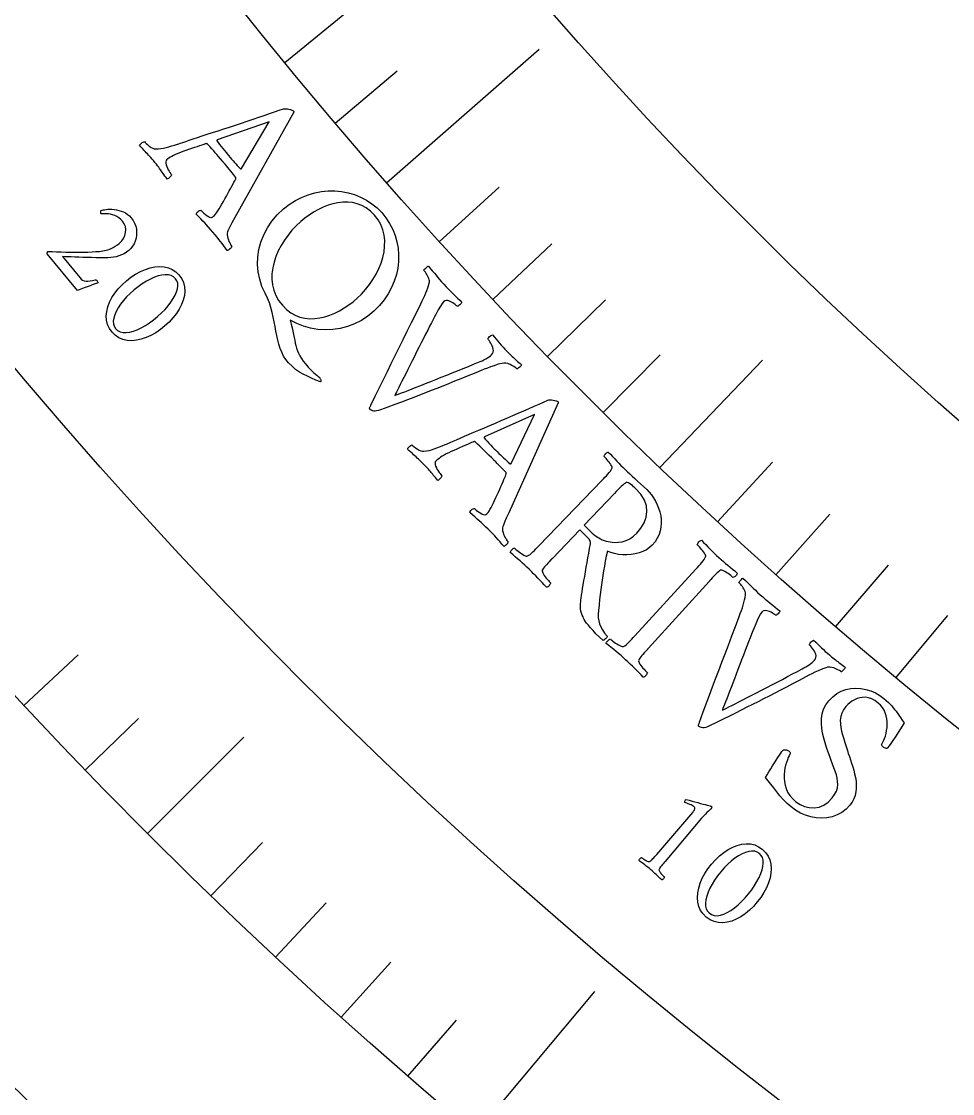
# Model space of a CAD drawing. Header units: millimetres. Extents: x -60 to 60, y -60 to 77.
# Drawn here: x -39.74 to -29.82, y -41.16 to -29.75 of the extents above; entities that cross this region are included whole.
import ezdxf

# ---------------------------------------------------------------- set-up
doc = ezdxf.new("R2010")
doc.units = ezdxf.units.MM
for name, color, linetype in [('ENGRAVE', 7, 'Continuous'), ('ENGRAVE_FINE', 8, 'Continuous'), ('TEXT', 5, 'Continuous')]:
    doc.layers.add(name, color=color, linetype=linetype)

msp = doc.modelspace()

# ---------------------------------------------------------------- linework, layer by layer
at = {"layer": 'ENGRAVE'}
for points in [[(-36.9338, -30.1858), (-31.3589, -25.6295)], [(-35.8488, -31.4667), (-34.2254, -30.0418)], [(-32.9406, -34.4994), (-31.8467, -33.3538)], [(-38.3959, -38.3959), (-37.3692, -37.3692)], [(-34.9034, -41.5962), (-33.6306, -40.0794)]]:
    msp.add_lwpolyline(points, dxfattribs=at)
for radius in [58.8, 58.8, 57.225, 54.3, 54.3, 51.99, 47.7, 47.7, 45.18, 40.5, 40.5]:
    msp.add_circle((0, 0), radius, dxfattribs=at)
at = {"layer": 'ENGRAVE_FINE'}
for points in [[(-36.397, -30.8309), (-35.7378, -30.2725)], [(-35.2892, -32.0931), (-34.65, -31.5118)], [(-34.7184, -32.7097), (-34.0895, -32.1172)], [(-34.1365, -33.3165), (-33.5182, -32.713)], [(-33.5439, -33.9131), (-32.9363, -33.2988)], [(-32.3268, -35.0752), (-31.7412, -34.4399)], [(-31.7026, -35.6403), (-31.1284, -34.9948)], [(-31.0684, -36.1945), (-30.5057, -35.5389)], [(-30.4243, -36.7376), (-29.8732, -36.0722)], [(-39.7125, -37.0325), (-39.1333, -36.4924)], [(-39.0602, -37.7199), (-38.4904, -37.1698)], [(-37.7199, -39.0602), (-37.1698, -38.4904)], [(-37.0325, -39.7125), (-36.4924, -39.1333)], [(-36.3338, -40.3528), (-35.8038, -39.7642)], [(-35.624, -40.9807), (-35.1044, -40.383)]]:
    msp.add_lwpolyline(points, dxfattribs=at)
at = {"layer": 'TEXT'}
for points in [[(-38.0778, -31.0539), (-38.0742, -31.0528), (-38.0634, -31.0493), (-38.0454, -31.0434), (-38.0202, -31.0352), (-37.9889, -31.025), (-37.9525, -31.013), (-37.911, -30.9993), (-37.8645, -30.9838), (-37.8139, -30.967), (-37.7605, -30.9494), (-37.7041, -30.9311), (-37.6448, -30.912), (-37.5837, -30.8922), (-37.5219, -30.872), (-37.4594, -30.8513), (-37.3961, -30.83), (-37.3331, -30.8088), (-37.2714, -30.788), (-37.211, -30.7676), (-37.152, -30.7477), (-37.0953, -30.7286), (-37.0421, -30.7107), (-36.9923, -30.6939), (-36.9461, -30.6784), (-36.9351, -30.6768), (-36.9219, -30.6769), (-36.9065, -30.6788), (-36.889, -30.6822), (-36.8721, -30.6868), (-36.8586, -30.6918), (-36.8485, -30.6972), (-36.8418, -30.703), (-36.8405, -30.7046), (-36.8396, -30.706), (-36.8391, -30.7072), (-36.839, -30.7081), (-36.839, -30.7091), (-36.8389, -30.7105), (-36.8386, -30.7124), (-36.8381, -30.7146), (-37.4655, -31.8362), (-37.496, -31.8919), (-37.5186, -31.9338), (-37.5333, -31.9617), (-37.5403, -31.9758), (-37.5449, -31.9892), (-37.5471, -32.0041), (-37.5469, -32.0206), (-37.5442, -32.0386), (-37.5398, -32.0569), (-37.5344, -32.0745), (-37.5281, -32.0911), (-37.5207, -32.1069), (-37.5134, -32.1209), (-37.5073, -32.1318), (-37.5025, -32.1398), (-37.4989, -32.1448), (-37.5013, -32.152), (-37.5059, -32.1592), (-37.5126, -32.1663), (-37.5214, -32.1733), (-37.5304, -32.1795), (-37.5376, -32.1841), (-37.5429, -32.1871), (-37.5463, -32.1885), (-37.566, -32.1622), (-37.5846, -32.1372), (-37.6022, -32.1136), (-37.6187, -32.0915), (-37.6358, -32.0692), (-37.6548, -32.0451), (-37.6758, -32.0194), (-37.6989, -31.9919), (-37.7235, -31.9632), (-37.7463, -31.9373), (-37.7672, -31.9142), (-37.7863, -31.8939), (-37.8056, -31.8739), (-37.8272, -31.8513), (-37.851, -31.8262), (-37.877, -31.7987), (-37.8754, -31.7921), (-37.8716, -31.7854), (-37.8657, -31.7787), (-37.8576, -31.7718), (-37.8487, -31.7657), (-37.8405, -31.7616), (-37.833, -31.7594), (-37.8262, -31.759), (-37.8181, -31.7678), (-37.8074, -31.7782), (-37.7941, -31.7901), (-37.7782, -31.8036), (-37.7617, -31.8163), (-37.747, -31.8258), (-37.7339, -31.8323), (-37.7226, -31.8356), (-37.7158, -31.8352), (-37.7084, -31.8327), (-37.7005, -31.8283), (-37.6919, -31.8219), (-37.6833, -31.8133), (-37.673, -31.801), (-37.6613, -31.7849), (-37.648, -31.7651), (-37.6336, -31.7424), (-37.6187, -31.718), (-37.6032, -31.6919), (-37.5872, -31.6639), (-37.571, -31.6352), (-37.5551, -31.6067), (-37.5396, -31.5786), (-37.5243, -31.5507), (-37.5099, -31.5242), (-37.4969, -31.5002), (-37.4851, -31.4786), (-37.4747, -31.4594), (-37.4662, -31.4437), (-37.4601, -31.4325), (-37.4564, -31.4258), (-37.4552, -31.4236), (-37.4552, -31.4232), (-37.455, -31.4219), (-37.4549, -31.4199), (-37.4546, -31.4171), (-37.4545, -31.414), (-37.4549, -31.4113), (-37.4557, -31.409), (-37.457, -31.4071), (-37.4679, -31.3925), (-37.4804, -31.3765), (-37.4943, -31.3591), (-37.5098, -31.3404), (-37.5257, -31.3214), (-37.541, -31.303), (-37.5558, -31.2852), (-37.5701, -31.2681), (-37.5737, -31.2637), (-37.5774, -31.2593), (-37.5811, -31.2549), (-37.5848, -31.2505), (-37.5883, -31.2462), (-37.5917, -31.2421), (-37.5949, -31.2382), (-37.598, -31.2346), (-37.6192, -31.2091), (-37.6389, -31.1857), (-37.657, -31.1644), (-37.6736, -31.1451), (-37.6907, -31.1257), (-37.7102, -31.1039), (-37.7323, -31.0797), (-37.7569, -31.0531), (-37.7579, -31.0522), (-37.7594, -31.0514), (-37.7615, -31.0507), (-37.764, -31.05), (-37.7664, -31.0494), (-37.7682, -31.049), (-37.7692, -31.0487), (-37.7696, -31.0486), (-37.7725, -31.0496), (-37.7812, -31.0526), (-37.7957, -31.0576), (-37.8161, -31.0645), (-37.8405, -31.0728), (-37.8671, -31.0818), (-37.8959, -31.0915), (-37.927, -31.1019), (-37.9585, -31.1126), (-37.9888, -31.1232), (-38.0179, -31.1337), (-38.0458, -31.1441), (-38.0731, -31.1543), (-38.0976, -31.1644), (-38.119, -31.1746), (-38.1375, -31.1847), (-38.1535, -31.1945), (-38.1674, -31.2036), (-38.1794, -31.212), (-38.1893, -31.2196), (-38.1972, -31.229), (-38.2012, -31.241), (-38.2014, -31.2556), (-38.1977, -31.273), (-38.1915, -31.2913), (-38.1841, -31.3091), (-38.1756, -31.3262), (-38.1658, -31.3428), (-38.1563, -31.3575), (-38.1488, -31.369), (-38.143, -31.3773), (-38.1391, -31.3825), (-38.1405, -31.3864), (-38.1439, -31.3916), (-38.1494, -31.3982), (-38.1569, -31.4061), (-38.1652, -31.4139), (-38.1728, -31.4199), (-38.1797, -31.4243), (-38.186, -31.427), (-38.1986, -31.4099), (-38.2102, -31.3939), (-38.2208, -31.3792), (-38.2304, -31.3658), (-38.2394, -31.3529), (-38.2485, -31.34), (-38.2575, -31.3272), (-38.2666, -31.3143), (-38.2765, -31.3006), (-38.2882, -31.2851), (-38.3017, -31.2679), (-38.317, -31.249), (-38.3326, -31.2301), (-38.3471, -31.2129), (-38.3606, -31.1975), (-38.373, -31.1838), (-38.3849, -31.171), (-38.3968, -31.1582), (-38.4086, -31.1454), (-38.4205, -31.1326), (-38.4331, -31.1188), (-38.4472, -31.1033), (-38.4627, -31.086), (-38.4796, -31.0668), (-38.4782, -31.063), (-38.4744, -31.0581), (-38.4684, -31.0522), (-38.4601, -31.0451), (-38.4512, -31.0382), (-38.4431, -31.0328), (-38.4358, -31.0288), (-38.4294, -31.0263), (-38.4212, -31.0354), (-38.4097, -31.0466), (-38.395, -31.0597), (-38.3769, -31.0748), (-38.3579, -31.0888), (-38.3403, -31.0985), (-38.3241, -31.1039), (-38.3093, -31.1051), (-38.2813, -31.1039), (-38.2531, -31.1009), (-38.2247, -31.0959), (-38.1961, -31.0892), (-38.1672, -31.0813), (-38.1379, -31.0727), (-38.1081, -31.0636), (-38.0778, -31.0539)], [(-37.1013, -30.816), (-37.6529, -31.0091), (-37.6531, -31.0093), (-37.6537, -31.0101), (-37.6545, -31.0113), (-37.6558, -31.0129), (-37.6569, -31.0147), (-37.6575, -31.0162), (-37.6576, -31.0175), (-37.6571, -31.0185), (-37.6434, -31.0368), (-37.6283, -31.0567), (-37.6116, -31.0781), (-37.5934, -31.1011), (-37.5754, -31.1237), (-37.5592, -31.1438), (-37.5447, -31.1616), (-37.5321, -31.1769), (-37.5156, -31.1966), (-37.4996, -31.2151), (-37.4842, -31.2324), (-37.4695, -31.2485), (-37.4547, -31.2645), (-37.4392, -31.2812), (-37.4232, -31.2986), (-37.4064, -31.3168), (-37.4048, -31.3182), (-37.4029, -31.3188), (-37.4008, -31.3185), (-37.3983, -31.3175), (-37.3961, -31.3163), (-37.3945, -31.3154), (-37.3935, -31.3149), (-37.3932, -31.3147)], [(-35.9011, -31.784), (-35.8558, -31.8403), (-35.8169, -31.8995), (-35.7846, -31.9617), (-35.7587, -32.027), (-35.7394, -32.0943), (-35.727, -32.1627), (-35.7214, -32.2322), (-35.7226, -32.303), (-35.7306, -32.3739), (-35.7455, -32.4441), (-35.7672, -32.5135), (-35.7957, -32.5822), (-35.8315, -32.6491), (-35.8747, -32.7131), (-35.9255, -32.7742), (-35.9838, -32.8323), (-36.0494, -32.8863), (-36.1184, -32.9318), (-36.1909, -32.9687), (-36.2669, -32.997), (-36.3448, -33.017), (-36.4232, -33.0288), (-36.5019, -33.0323), (-36.581, -33.0277), (-36.6589, -33.015), (-36.7342, -32.9944), (-36.8066, -32.966), (-36.8763, -32.9297), (-36.8647, -32.9717), (-36.8547, -33.0109), (-36.8464, -33.0474), (-36.8398, -33.0811), (-36.8339, -33.1127), (-36.8278, -33.1431), (-36.8215, -33.1721), (-36.8151, -33.1998), (-36.8075, -33.2268), (-36.798, -33.2539), (-36.7866, -33.2809), (-36.7732, -33.308), (-36.7568, -33.3357), (-36.7366, -33.3649), (-36.7126, -33.3956), (-36.6847, -33.4276), (-36.6628, -33.4511), (-36.6426, -33.4717), (-36.6241, -33.4892), (-36.6073, -33.5038), (-36.5928, -33.5157), (-36.5811, -33.5252), (-36.5721, -33.5323), (-36.5659, -33.537), (-36.5622, -33.5416), (-36.5587, -33.5466), (-36.5556, -33.5522), (-36.5528, -33.5582), (-36.5506, -33.5642), (-36.5493, -33.5696), (-36.5489, -33.5745), (-36.5494, -33.5789), (-36.5497, -33.5805), (-36.5504, -33.5821), (-36.5515, -33.5837), (-36.5529, -33.5852), (-36.6015, -33.5668), (-36.6483, -33.5473), (-36.6935, -33.5268), (-36.737, -33.5053), (-36.7787, -33.4812), (-36.8186, -33.4528), (-36.8567, -33.4202), (-36.8929, -33.3833), (-36.9214, -33.3483), (-36.9458, -33.311), (-36.966, -33.2713), (-36.9821, -33.2293), (-36.9955, -33.1855), (-37.0075, -33.1403), (-37.0181, -33.0938), (-37.0274, -33.0459), (-37.0364, -32.997), (-37.0461, -32.9474), (-37.0565, -32.8972), (-37.0677, -32.8463), (-37.0811, -32.7952), (-37.0982, -32.7441), (-37.119, -32.693), (-37.1436, -32.642), (-37.1766, -32.5686), (-37.2009, -32.4931), (-37.2164, -32.4154), (-37.2231, -32.3356), (-37.2208, -32.2553), (-37.2092, -32.1758), (-37.1884, -32.0974), (-37.1583, -32.0198), (-37.1191, -31.9448), (-37.0708, -31.8739), (-37.0135, -31.8071), (-36.9472, -31.7443), (-36.8856, -31.696), (-36.8213, -31.6549), (-36.7544, -31.6208), (-36.6848, -31.5938), (-36.6138, -31.5735), (-36.5425, -31.5599), (-36.471, -31.5529), (-36.3993, -31.5525), (-36.3284, -31.5587), (-36.2592, -31.5716), (-36.1918, -31.5911), (-36.1261, -31.6172), (-36.0634, -31.6497), (-36.0051, -31.6883), (-35.9509, -31.7331), (-35.9011, -31.784)], [(-35.9789, -31.8107), (-36.0211, -31.7682), (-36.0656, -31.7337), (-36.1124, -31.7072), (-36.1615, -31.6887), (-36.2121, -31.6771), (-36.2633, -31.6715), (-36.3153, -31.6719), (-36.3679, -31.6782), (-36.4206, -31.6898), (-36.4729, -31.7057), (-36.5248, -31.7262), (-36.5762, -31.751), (-36.6263, -31.7794), (-36.6743, -31.8102), (-36.7202, -31.8434), (-36.7639, -31.8791), (-36.812, -31.9238), (-36.857, -31.9717), (-36.8991, -32.0228), (-36.938, -32.0773), (-36.973, -32.1341), (-37.003, -32.1921), (-37.0281, -32.2515), (-37.0482, -32.3121), (-37.0624, -32.3732), (-37.07, -32.4337), (-37.071, -32.4937), (-37.0653, -32.5531), (-37.0519, -32.6111), (-37.0298, -32.6667), (-36.9989, -32.7198), (-36.9594, -32.7706), (-36.9159, -32.8142), (-36.8702, -32.8496), (-36.8223, -32.8769), (-36.7723, -32.8959), (-36.7207, -32.9076), (-36.6683, -32.9131), (-36.6151, -32.9124), (-36.561, -32.9054), (-36.507, -32.893), (-36.4538, -32.876), (-36.4014, -32.8544), (-36.3499, -32.8283), (-36.2999, -32.7987), (-36.2522, -32.7668), (-36.2069, -32.7325), (-36.1638, -32.6958), (-36.1167, -32.6502), (-36.0728, -32.6016), (-36.0321, -32.5498), (-35.9945, -32.495), (-35.9609, -32.4381), (-35.9323, -32.38), (-35.9086, -32.3207), (-35.8899, -32.2601), (-35.8768, -32.1994), (-35.87, -32.1396), (-35.8696, -32.0806), (-35.8755, -32.0224), (-35.8888, -31.9659), (-35.9105, -31.9118), (-35.9405, -31.86), (-35.9789, -31.8107)], [(-38.9234, -32.534), (-38.9424, -32.5401), (-38.9625, -32.5468), (-38.9837, -32.5541), (-39.0058, -32.562), (-39.0281, -32.5701), (-39.0495, -32.578), (-39.07, -32.5856), (-39.0897, -32.593), (-39.1073, -32.5996), (-39.1218, -32.6051), (-39.1331, -32.6094), (-39.1412, -32.6126), (-39.4635, -32.2219), (-39.4636, -32.219), (-39.4634, -32.2158), (-39.463, -32.2122), (-39.4622, -32.2082), (-39.4611, -32.2044), (-39.4599, -32.2013), (-39.4585, -32.1988), (-39.4568, -32.1971), (-39.4105, -32.1991), (-39.3633, -32.2008), (-39.3153, -32.2024), (-39.2665, -32.2037), (-39.2177, -32.2047), (-39.1695, -32.2051), (-39.1219, -32.205), (-39.0749, -32.2045), (-39.0295, -32.2033), (-38.9865, -32.2015), (-38.946, -32.199), (-38.908, -32.1959), (-38.8706, -32.1913), (-38.8374, -32.1849), (-38.8082, -32.1767), (-38.7832, -32.1667), (-38.7605, -32.1551), (-38.7385, -32.1419), (-38.717, -32.1271), (-38.696, -32.1107), (-38.6703, -32.0857), (-38.6505, -32.0583), (-38.6365, -32.0284), (-38.6284, -31.9961), (-38.6266, -31.9635), (-38.6317, -31.9326), (-38.6435, -31.9033), (-38.6621, -31.8758), (-38.6811, -31.8553), (-38.7012, -31.8383), (-38.7227, -31.8247), (-38.7454, -31.8145), (-38.7683, -31.8069), (-38.7904, -31.8013), (-38.8116, -31.7976), (-38.832, -31.7958), (-38.8505, -31.7952), (-38.8662, -31.7952), (-38.8791, -31.7957), (-38.8891, -31.7967), (-38.8914, -31.7928), (-38.8929, -31.7881), (-38.8935, -31.7826), (-38.8932, -31.7763), (-38.8924, -31.7701), (-38.8913, -31.7654), (-38.89, -31.7619), (-38.8884, -31.7599), (-38.8802, -31.7574), (-38.8691, -31.7549), (-38.8549, -31.7524), (-38.8377, -31.75), (-38.8183, -31.7482), (-38.7973, -31.7476), (-38.7748, -31.7483), (-38.7508, -31.7503), (-38.7261, -31.7538), (-38.7016, -31.7592), (-38.6772, -31.7665), (-38.6529, -31.7756), (-38.6294, -31.7872), (-38.6074, -31.8018), (-38.587, -31.8194), (-38.568, -31.8401), (-38.5481, -31.8675), (-38.5326, -31.8965), (-38.5215, -31.9271), (-38.5147, -31.9593), (-38.512, -31.992), (-38.5131, -32.024), (-38.5179, -32.0553), (-38.5266, -32.0861), (-38.5388, -32.1152), (-38.5545, -32.1417), (-38.5734, -32.1656), (-38.5958, -32.187), (-38.6203, -32.2056), (-38.646, -32.2216), (-38.6727, -32.2348), (-38.7004, -32.2453), (-38.729, -32.2533), (-38.7582, -32.2592), (-38.788, -32.2628), (-38.8184, -32.2643), (-38.8594, -32.2647), (-38.9021, -32.2646), (-38.9466, -32.2641), (-38.9927, -32.2631), (-39.039, -32.2618), (-39.0838, -32.2604), (-39.1273, -32.2589), (-39.1695, -32.2573), (-39.2088, -32.2557), (-39.244, -32.2543), (-39.2751, -32.2531), (-39.302, -32.2521), (-39.1173, -32.4759), (-39.1028, -32.4907), (-39.0868, -32.5018), (-39.0695, -32.5092), (-39.0507, -32.5128), (-39.03, -32.5133), (-39.0069, -32.5111), (-38.9812, -32.5061), (-38.9531, -32.4985), (-38.9487, -32.4976), (-38.9443, -32.4985), (-38.94, -32.5011), (-38.9357, -32.5054), (-38.9341, -32.5075), (-38.9324, -32.5104), (-38.9305, -32.5142), (-38.9284, -32.5187), (-38.9264, -32.5234), (-38.9249, -32.5275), (-38.9239, -32.5311), (-38.9234, -32.534)], [(-38.0605, -32.4473), (-38.0318, -32.487), (-38.0118, -32.5289), (-38.0005, -32.573), (-37.9977, -32.6193), (-38.0026, -32.6668), (-38.0142, -32.7146), (-38.0326, -32.7627), (-38.0578, -32.8111), (-38.0887, -32.8587), (-38.1245, -32.9046), (-38.1651, -32.9486), (-38.2106, -32.9909), (-38.2591, -33.0297), (-38.3088, -33.0634), (-38.3596, -33.0919), (-38.4115, -33.1151), (-38.4635, -33.1325), (-38.5142, -33.1432), (-38.5638, -33.1473), (-38.6121, -33.1448), (-38.658, -33.1348), (-38.7003, -33.1166), (-38.7389, -33.0901), (-38.7738, -33.0555), (-38.8017, -33.0165), (-38.8212, -32.9748), (-38.8323, -32.9304), (-38.835, -32.8834), (-38.8301, -32.8349), (-38.8184, -32.7864), (-38.8, -32.7377), (-38.7749, -32.6889), (-38.7439, -32.641), (-38.7079, -32.5952), (-38.667, -32.5514), (-38.621, -32.5096), (-38.572, -32.4714), (-38.522, -32.4383), (-38.4709, -32.4104), (-38.4188, -32.3876), (-38.3668, -32.3707), (-38.3161, -32.3605), (-38.2669, -32.3568), (-38.2189, -32.3598), (-38.1735, -32.37), (-38.132, -32.3879), (-38.0943, -32.4137), (-38.0605, -32.4473)], [(-35.2393, -32.5466), (-35.2149, -32.5728), (-35.1905, -32.5982), (-35.1661, -32.6229), (-35.1418, -32.6468), (-35.1177, -32.6703), (-35.0939, -32.6937), (-35.0703, -32.717), (-35.047, -32.7402), (-35.0499, -32.7454), (-35.0548, -32.7517), (-35.0618, -32.7589), (-35.0708, -32.767), (-35.08, -32.7743), (-35.0875, -32.7791), (-35.0932, -32.7813), (-35.0972, -32.7809), (-35.1016, -32.7768), (-35.1085, -32.7709), (-35.1179, -32.7635), (-35.1299, -32.7543), (-35.1434, -32.7448), (-35.1575, -32.7365), (-35.1722, -32.7292), (-35.1874, -32.723), (-35.2024, -32.7194), (-35.2165, -32.72), (-35.2297, -32.7247), (-35.242, -32.7336), (-35.2573, -32.7514), (-35.2764, -32.7795), (-35.2991, -32.818), (-35.3255, -32.867), (-35.3389, -32.8929), (-35.3543, -32.9228), (-35.3716, -32.9566), (-35.3909, -32.9945), (-35.4117, -33.0354), (-35.4336, -33.0783), (-35.4565, -33.1232), (-35.4806, -33.1702), (-35.505, -33.2182), (-35.5294, -33.2663), (-35.5536, -33.3146), (-35.5777, -33.3629), (-35.6013, -33.4104), (-35.6239, -33.4559), (-35.6457, -33.4994), (-35.6666, -33.5409), (-35.686, -33.5795), (-35.7036, -33.6145), (-35.7194, -33.6457), (-35.7333, -33.6733), (-35.7447, -33.6961), (-35.7532, -33.713), (-35.7586, -33.7242), (-35.761, -33.7295), (-35.7528, -33.7268), (-35.7381, -33.7215), (-35.7169, -33.7136), (-35.6893, -33.7031), (-35.6563, -33.6905), (-35.6193, -33.6762), (-35.5781, -33.6601), (-35.5328, -33.6423), (-35.4843, -33.6232), (-35.4333, -33.603), (-35.3798, -33.5818), (-35.3239, -33.5597), (-35.2667, -33.5369), (-35.209, -33.5138), (-35.1509, -33.4906), (-35.0925, -33.4671), (-35.0348, -33.4437), (-34.9788, -33.4211), (-34.9246, -33.399), (-34.8722, -33.3776), (-34.8525, -33.3694), (-34.8329, -33.3604), (-34.8132, -33.3505), (-34.7935, -33.3399), (-34.7749, -33.3289), (-34.7585, -33.3181), (-34.7444, -33.3075), (-34.7325, -33.2971), (-34.7213, -33.2837), (-34.7145, -33.2692), (-34.7119, -33.2536), (-34.7136, -33.2368), (-34.7182, -33.2197), (-34.7243, -33.2032), (-34.7317, -33.1873), (-34.7406, -33.172), (-34.7495, -33.1582), (-34.7573, -33.147), (-34.7638, -33.1383), (-34.7691, -33.1321), (-34.7691, -33.1267), (-34.7664, -33.1202), (-34.761, -33.1127), (-34.7528, -33.1041), (-34.7436, -33.0961), (-34.7352, -33.0904), (-34.7275, -33.0871), (-34.7207, -33.086), (-34.7009, -33.1086), (-34.6817, -33.1306), (-34.6633, -33.1521), (-34.6455, -33.1731), (-34.6276, -33.194), (-34.6088, -33.2152), (-34.589, -33.2366), (-34.5684, -33.2584), (-34.5513, -33.2761), (-34.5359, -33.2917), (-34.5223, -33.3053), (-34.5105, -33.3168), (-34.4995, -33.3273), (-34.4885, -33.3375), (-34.4775, -33.3476), (-34.4665, -33.3574), (-34.4549, -33.3677), (-34.4421, -33.3793), (-34.4281, -33.392), (-34.413, -33.406), (-34.4158, -33.4113), (-34.4209, -33.4176), (-34.4283, -33.4249), (-34.4378, -33.4333), (-34.4474, -33.4408), (-34.4547, -33.4457), (-34.4597, -33.448), (-34.4624, -33.4476), (-34.4691, -33.4417), (-34.48, -33.4337), (-34.4949, -33.4235), (-34.5139, -33.4111), (-34.5351, -33.3995), (-34.5567, -33.3917), (-34.5787, -33.3875), (-34.6011, -33.3871), (-34.6191, -33.3893), (-34.6425, -33.3944), (-34.6711, -33.4025), (-34.7052, -33.4136), (-34.7412, -33.4262), (-34.7761, -33.439), (-34.8098, -33.4521), (-34.8423, -33.4653), (-34.9177, -33.496), (-34.9899, -33.5253), (-35.0589, -33.5533), (-35.1249, -33.5799), (-35.1887, -33.6056), (-35.2516, -33.6306), (-35.3135, -33.655), (-35.3744, -33.6788), (-35.4353, -33.7024), (-35.4974, -33.7265), (-35.5607, -33.751), (-35.6252, -33.7759), (-35.6921, -33.8015), (-35.7628, -33.8282), (-35.8372, -33.856), (-35.9154, -33.8847), (-35.9365, -33.8916), (-35.9555, -33.8959), (-35.9723, -33.8974), (-35.9868, -33.8962), (-35.9996, -33.893), (-36.0109, -33.8883), (-36.0209, -33.882), (-36.0296, -33.8743), (-36.0312, -33.8712), (-36.0312, -33.8671), (-36.0297, -33.8619), (-36.0266, -33.8556), (-36.0231, -33.8491), (-36.0204, -33.8433), (-36.0183, -33.8382), (-36.0171, -33.8338), (-35.971, -33.739), (-35.9263, -33.6474), (-35.883, -33.5591), (-35.8411, -33.4741), (-35.7998, -33.3905), (-35.758, -33.3062), (-35.7158, -33.2213), (-35.6732, -33.1357), (-35.6293, -33.0476), (-35.5834, -32.9548), (-35.5355, -32.8574), (-35.4855, -32.7554), (-35.47, -32.7242), (-35.4556, -32.6943), (-35.4424, -32.6657), (-35.4304, -32.6384), (-35.4197, -32.6119), (-35.4102, -32.5856), (-35.4021, -32.5596), (-35.3952, -32.5338), (-35.3934, -32.5229), (-35.3936, -32.5109), (-35.3961, -32.4978), (-35.4007, -32.4836), (-35.4066, -32.4693), (-35.4131, -32.4556), (-35.4201, -32.4426), (-35.4277, -32.4303), (-35.4351, -32.4192), (-35.4417, -32.4098), (-35.4475, -32.4022), (-35.4525, -32.3964), (-35.4517, -32.3943), (-35.4479, -32.3899), (-35.441, -32.383), (-35.431, -32.3737), (-35.4208, -32.3646), (-35.413, -32.358), (-35.4077, -32.3541), (-35.4048, -32.3529), (-35.381, -32.3808), (-35.3594, -32.4064), (-35.3401, -32.4297), (-35.3231, -32.4506), (-35.3059, -32.4715), (-35.2863, -32.4945), (-35.2641, -32.5195), (-35.2393, -32.5466)], [(-38.0965, -32.4877), (-38.1181, -32.4678), (-38.1436, -32.454), (-38.173, -32.4464), (-38.2064, -32.4448), (-38.2428, -32.4488), (-38.2812, -32.4577), (-38.3216, -32.4716), (-38.3641, -32.4905), (-38.4076, -32.5137), (-38.4512, -32.5409), (-38.4949, -32.5721), (-38.5386, -32.6072), (-38.58, -32.6441), (-38.6177, -32.6819), (-38.6517, -32.7204), (-38.6819, -32.7597), (-38.7078, -32.7986), (-38.7287, -32.8362), (-38.7445, -32.8723), (-38.7553, -32.907), (-38.7604, -32.9394), (-38.759, -32.9683), (-38.7511, -32.9939), (-38.7369, -33.0161), (-38.7137, -33.0377), (-38.6867, -33.0525), (-38.6561, -33.0604), (-38.6217, -33.0614), (-38.5846, -33.0564), (-38.5456, -33.0461), (-38.5046, -33.0306), (-38.4618, -33.0098), (-38.4181, -32.9848), (-38.3746, -32.9564), (-38.3314, -32.9245), (-38.2883, -32.8893), (-38.2468, -32.8518), (-38.2094, -32.814), (-38.176, -32.7758), (-38.1467, -32.7374), (-38.1218, -32.6996), (-38.102, -32.6631), (-38.087, -32.628), (-38.0771, -32.5942), (-38.0727, -32.5627), (-38.0745, -32.5345), (-38.0824, -32.5095), (-38.0965, -32.4877)], [(-35.2269, -34.2539), (-35.2234, -34.2525), (-35.2129, -34.248), (-35.1955, -34.2407), (-35.1711, -34.2303), (-35.1408, -34.2174), (-35.1056, -34.2023), (-35.0655, -34.185), (-35.0205, -34.1655), (-34.9716, -34.1443), (-34.9199, -34.1222), (-34.8653, -34.099), (-34.8079, -34.0748), (-34.7488, -34.0498), (-34.689, -34.0243), (-34.6285, -33.9982), (-34.5673, -33.9715), (-34.5064, -33.9448), (-34.4467, -33.9187), (-34.3884, -33.8932), (-34.3312, -33.8682), (-34.2764, -33.8442), (-34.225, -33.8217), (-34.1769, -33.8007), (-34.1322, -33.7812), (-34.1214, -33.7787), (-34.1082, -33.7777), (-34.0927, -33.7781), (-34.075, -33.7801), (-34.0578, -33.7831), (-34.0439, -33.7869), (-34.0333, -33.7914), (-34.0261, -33.7967), (-34.0247, -33.7982), (-34.0237, -33.7995), (-34.0231, -33.8006), (-34.023, -33.8015), (-34.0229, -33.8025), (-34.0226, -33.8039), (-34.0221, -33.8057), (-34.0214, -33.8079), (-34.5487, -34.9799), (-34.5742, -35.0381), (-34.5931, -35.0817), (-34.6054, -35.1109), (-34.611, -35.1255), (-34.6145, -35.1392), (-34.6154, -35.1543), (-34.6138, -35.1707), (-34.6095, -35.1884), (-34.6035, -35.2063), (-34.5966, -35.2232), (-34.5888, -35.2393), (-34.5801, -35.2544), (-34.5716, -35.2676), (-34.5647, -35.278), (-34.5591, -35.2855), (-34.5551, -35.2902), (-34.5569, -35.2976), (-34.5608, -35.3052), (-34.5669, -35.3128), (-34.5751, -35.3206), (-34.5835, -35.3276), (-34.5902, -35.3328), (-34.5952, -35.3362), (-34.5985, -35.3379), (-34.6204, -35.3134), (-34.6411, -35.2901), (-34.6607, -35.2682), (-34.6791, -35.2475), (-34.698, -35.2268), (-34.7191, -35.2045), (-34.7423, -35.1807), (-34.7677, -35.1553), (-34.7947, -35.1289), (-34.8196, -35.1051), (-34.8425, -35.0839), (-34.8633, -35.0654), (-34.8843, -35.047), (-34.9077, -35.0264), (-34.9336, -35.0036), (-34.962, -34.9784), (-34.9609, -34.9717), (-34.9577, -34.9647), (-34.9524, -34.9574), (-34.9449, -34.9498), (-34.9366, -34.9431), (-34.9288, -34.9383), (-34.9215, -34.9354), (-34.9147, -34.9344), (-34.906, -34.9425), (-34.8944, -34.9519), (-34.8801, -34.9626), (-34.8631, -34.9746), (-34.8456, -34.9858), (-34.8301, -34.9941), (-34.8165, -34.9994), (-34.8049, -35.0017), (-34.7981, -35.0007), (-34.791, -34.9976), (-34.7835, -34.9925), (-34.7756, -34.9853), (-34.7677, -34.9761), (-34.7585, -34.9629), (-34.7482, -34.9458), (-34.7367, -34.9249), (-34.7244, -34.9011), (-34.7116, -34.8755), (-34.6985, -34.8481), (-34.6849, -34.8188), (-34.6713, -34.7888), (-34.658, -34.7591), (-34.645, -34.7297), (-34.6322, -34.7006), (-34.6202, -34.673), (-34.6093, -34.6479), (-34.5994, -34.6254), (-34.5907, -34.6054), (-34.5836, -34.589), (-34.5785, -34.5773), (-34.5754, -34.5703), (-34.5744, -34.5679), (-34.5744, -34.5675), (-34.5744, -34.5663), (-34.5744, -34.5643), (-34.5744, -34.5614), (-34.5746, -34.5584), (-34.5752, -34.5557), (-34.5762, -34.5535), (-34.5776, -34.5517), (-34.5898, -34.5381), (-34.6036, -34.5232), (-34.619, -34.5072), (-34.636, -34.4899), (-34.6535, -34.4723), (-34.6704, -34.4553), (-34.6867, -34.4389), (-34.7024, -34.4231), (-34.7064, -34.419), (-34.7105, -34.4149), (-34.7145, -34.4109), (-34.7186, -34.4068), (-34.7225, -34.4028), (-34.7263, -34.399), (-34.7298, -34.3955), (-34.7331, -34.3921), (-34.7565, -34.3686), (-34.7781, -34.347), (-34.7981, -34.3273), (-34.8163, -34.3096), (-34.835, -34.2917), (-34.8564, -34.2717), (-34.8805, -34.2495), (-34.9073, -34.2252), (-34.9084, -34.2244), (-34.9099, -34.2237), (-34.912, -34.2231), (-34.9146, -34.2227), (-34.9171, -34.2223), (-34.9189, -34.222), (-34.9199, -34.2218), (-34.9203, -34.2218), (-34.9231, -34.223), (-34.9315, -34.2268), (-34.9456, -34.233), (-34.9652, -34.2417), (-34.9888, -34.2521), (-35.0145, -34.2634), (-35.0424, -34.2756), (-35.0724, -34.2886), (-35.1029, -34.302), (-35.1322, -34.3152), (-35.1603, -34.3282), (-35.1871, -34.341), (-35.2135, -34.3535), (-35.2369, -34.3658), (-35.2574, -34.3777), (-35.2749, -34.3895), (-35.29, -34.4006), (-35.3031, -34.4109), (-35.3143, -34.4202), (-35.3235, -34.4287), (-35.3305, -34.4387), (-35.3335, -34.451), (-35.3324, -34.4657), (-35.3273, -34.4826), (-35.3195, -34.5003), (-35.3106, -34.5174), (-35.3005, -34.5337), (-35.2894, -34.5494), (-35.2787, -34.5632), (-35.2701, -34.574), (-35.2637, -34.5818), (-35.2594, -34.5866), (-35.2603, -34.5906), (-35.2633, -34.5961), (-35.2682, -34.6032), (-35.275, -34.6117), (-35.2826, -34.6201), (-35.2896, -34.6268), (-35.2961, -34.6318), (-35.3021, -34.6351), (-35.3162, -34.6191), (-35.3292, -34.6042), (-35.341, -34.5905), (-35.3517, -34.5779), (-35.3618, -34.5659), (-35.372, -34.5538), (-35.3821, -34.5418), (-35.3922, -34.5298), (-35.4033, -34.517), (-35.4163, -34.5026), (-35.4313, -34.4866), (-35.4481, -34.4691), (-35.4653, -34.4516), (-35.4813, -34.4358), (-35.4961, -34.4216), (-35.5096, -34.409), (-35.5226, -34.3973), (-35.5355, -34.3856), (-35.5485, -34.3739), (-35.5614, -34.3621), (-35.5752, -34.3496), (-35.5905, -34.3353), (-35.6075, -34.3194), (-35.626, -34.3018), (-35.6249, -34.2979), (-35.6216, -34.2927), (-35.6162, -34.2862), (-35.6085, -34.2785), (-35.6002, -34.2708), (-35.5926, -34.2647), (-35.5857, -34.2601), (-35.5796, -34.2571), (-35.5706, -34.2654), (-35.5582, -34.2755), (-35.5423, -34.2873), (-35.523, -34.3008), (-35.5028, -34.3131), (-35.4845, -34.3212), (-35.4679, -34.3252), (-35.453, -34.3251), (-35.4252, -34.3215), (-35.3974, -34.316), (-35.3695, -34.3086), (-35.3416, -34.2994), (-35.3136, -34.289), (-35.2851, -34.2779), (-35.2562, -34.2662), (-35.2269, -34.2539)], [(-34.2748, -33.9319), (-34.8075, -34.1723), (-34.8077, -34.1725), (-34.8082, -34.1733), (-34.8089, -34.1745), (-34.81, -34.1763), (-34.811, -34.1782), (-34.8115, -34.1798), (-34.8114, -34.181), (-34.8109, -34.182), (-34.7957, -34.1991), (-34.7788, -34.2175), (-34.7603, -34.2374), (-34.7402, -34.2588), (-34.7203, -34.2797), (-34.7024, -34.2983), (-34.6865, -34.3147), (-34.6725, -34.3289), (-34.6543, -34.3471), (-34.6368, -34.3641), (-34.62, -34.38), (-34.6039, -34.3948), (-34.5878, -34.4094), (-34.5709, -34.4247), (-34.5534, -34.4406), (-34.5351, -34.4573), (-34.5334, -34.4585), (-34.5315, -34.459), (-34.5293, -34.4585), (-34.527, -34.4573), (-34.5249, -34.4559), (-34.5233, -34.4549), (-34.5224, -34.4543), (-34.5221, -34.4541)], [(-33.0794, -34.7334), (-33.0533, -34.7603), (-33.029, -34.79), (-33.0065, -34.8223), (-32.9857, -34.8573), (-32.9672, -34.8941), (-32.9519, -34.932), (-32.9396, -34.9709), (-32.9304, -35.0108), (-32.9249, -35.0512), (-32.9238, -35.0916), (-32.9271, -35.132), (-32.9348, -35.1724), (-32.9476, -35.2122), (-32.9662, -35.2507), (-32.9905, -35.288), (-33.0206, -35.324), (-33.05, -35.3513), (-33.083, -35.3744), (-33.1197, -35.3933), (-33.1601, -35.408), (-33.2026, -35.4186), (-33.2459, -35.4254), (-33.2899, -35.4283), (-33.3347, -35.4273), (-33.3787, -35.4226), (-33.4205, -35.4145), (-33.46, -35.4029), (-33.4972, -35.3879), (-33.5092, -35.4434), (-33.5201, -35.4971), (-33.5299, -35.5489), (-33.5388, -35.5989), (-33.5469, -35.6482), (-33.5544, -35.6977), (-33.5613, -35.7476), (-33.5677, -35.7977), (-33.5739, -35.8495), (-33.5802, -35.904), (-33.5867, -35.9612), (-33.5933, -36.0213), (-33.5958, -36.0603), (-33.5947, -36.0971), (-33.5902, -36.1317), (-33.5821, -36.1639), (-33.5695, -36.1954), (-33.5514, -36.2277), (-33.5279, -36.2606), (-33.4989, -36.2943), (-33.4999, -36.301), (-33.5036, -36.308), (-33.5099, -36.3153), (-33.5189, -36.3229), (-33.5282, -36.3297), (-33.5356, -36.3349), (-33.5409, -36.3384), (-33.5443, -36.3401), (-33.584, -36.3027), (-33.6195, -36.2678), (-33.6507, -36.2354), (-33.6778, -36.2055), (-33.7006, -36.1784), (-33.7195, -36.1544), (-33.7343, -36.1336), (-33.7451, -36.116), (-33.7509, -36.1034), (-33.7574, -36.0883), (-33.7648, -36.0707), (-33.7729, -36.0505), (-33.78, -36.0278), (-33.7843, -36.0024), (-33.7856, -35.9744), (-33.784, -35.9437), (-33.7824, -35.9297), (-33.7799, -35.9105), (-33.7765, -35.8862), (-33.7722, -35.8568), (-33.7672, -35.8232), (-33.7614, -35.7863), (-33.7549, -35.7462), (-33.7476, -35.7027), (-33.7398, -35.6569), (-33.7317, -35.6096), (-33.7233, -35.5607), (-33.7145, -35.5104), (-33.7056, -35.4596), (-33.6965, -35.4096), (-33.6872, -35.3603), (-33.6777, -35.3117), (-33.6775, -35.2953), (-33.6825, -35.2785), (-33.6928, -35.2615), (-33.7084, -35.2443), (-33.7927, -35.1634), (-34.0832, -35.4656), (-34.0856, -35.4681), (-34.088, -35.4706), (-34.0904, -35.4731), (-34.0927, -35.4756), (-34.0951, -35.4781), (-34.0975, -35.4806), (-34.0999, -35.4831), (-34.1023, -35.4855), (-34.1171, -35.501), (-34.131, -35.5158), (-34.1442, -35.5301), (-34.1565, -35.5436), (-34.1677, -35.5566), (-34.1772, -35.5689), (-34.1851, -35.5806), (-34.1914, -35.5916), (-34.1923, -35.5985), (-34.1906, -35.6075), (-34.1861, -35.6188), (-34.179, -35.6323), (-34.17, -35.6468), (-34.1601, -35.6612), (-34.1492, -35.6754), (-34.1375, -35.6896), (-34.1261, -35.7025), (-34.1166, -35.7131), (-34.1089, -35.7214), (-34.1029, -35.7273), (-34.1045, -35.7334), (-34.1077, -35.7403), (-34.1127, -35.7479), (-34.1193, -35.7563), (-34.1267, -35.7639), (-34.1339, -35.7694), (-34.1408, -35.7728), (-34.1475, -35.774), (-34.1709, -35.7485), (-34.1938, -35.7237), (-34.2163, -35.6994), (-34.2384, -35.6758), (-34.2606, -35.6524), (-34.2833, -35.629), (-34.3067, -35.6057), (-34.3306, -35.5823), (-34.3543, -35.5597), (-34.3784, -35.5373), (-34.403, -35.5149), (-34.4282, -35.4927), (-34.4537, -35.4704), (-34.4795, -35.448), (-34.5057, -35.4255), (-34.5321, -35.4029), (-34.5311, -35.3962), (-34.528, -35.3891), (-34.5228, -35.3818), (-34.5154, -35.3741), (-34.5073, -35.3672), (-34.4998, -35.3619), (-34.4931, -35.3585), (-34.487, -35.3567), (-34.4809, -35.3624), (-34.4723, -35.3699), (-34.4614, -35.379), (-34.4481, -35.3899), (-34.4335, -35.4012), (-34.4187, -35.4116), (-34.4037, -35.4213), (-34.3885, -35.4301), (-34.3745, -35.437), (-34.3631, -35.4411), (-34.3544, -35.4421), (-34.3482, -35.4403), (-34.335, -35.4325), (-34.321, -35.4226), (-34.3064, -35.4105), (-34.2911, -35.3962), (-34.2752, -35.3806), (-34.2588, -35.3642), (-34.2419, -35.3471), (-34.2245, -35.3292), (-33.5579, -34.6378), (-33.5406, -34.6198), (-33.5238, -34.6022), (-33.5077, -34.5851), (-33.4922, -34.5684), (-33.4781, -34.5523), (-33.4662, -34.5371), (-33.4565, -34.5227), (-33.449, -34.5092), (-33.4467, -34.5024), (-33.4477, -34.4936), (-33.452, -34.4828), (-33.4597, -34.4699), (-33.4693, -34.4561), (-33.4794, -34.4424), (-33.4899, -34.4288), (-33.501, -34.4153), (-33.5115, -34.403), (-33.5204, -34.3928), (-33.5277, -34.3848), (-33.5334, -34.379), (-33.5317, -34.373), (-33.5284, -34.3662), (-33.5233, -34.3587), (-33.5165, -34.3504), (-33.509, -34.3428), (-33.5018, -34.3374), (-33.4949, -34.334), (-33.4883, -34.3328), (-33.4651, -34.3571), (-33.4423, -34.3813), (-33.4199, -34.4052), (-33.3978, -34.4289), (-33.3759, -34.4523), (-33.3537, -34.4752), (-33.3313, -34.4978), (-33.3087, -34.5199), (-33.2846, -34.5429), (-33.2594, -34.5666), (-33.2331, -34.5909), (-33.2056, -34.6159), (-33.1767, -34.6422), (-33.146, -34.6706), (-33.1136, -34.701), (-33.0794, -34.7334)], [(-33.1856, -35.1975), (-33.1409, -35.143), (-33.1078, -35.0865), (-33.0863, -35.0282), (-33.0764, -34.968), (-33.0811, -34.9067), (-33.1033, -34.8449), (-33.1431, -34.7826), (-33.2004, -34.7197), (-33.2088, -34.7119), (-33.2194, -34.7024), (-33.2321, -34.6913), (-33.2469, -34.6785), (-33.2618, -34.667), (-33.2747, -34.6598), (-33.2856, -34.6568), (-33.2946, -34.6582), (-33.306, -34.6641), (-33.3191, -34.6734), (-33.334, -34.6859), (-33.3507, -34.7018), (-33.3682, -34.7193), (-33.3858, -34.7371), (-33.4033, -34.755), (-33.4209, -34.7732), (-33.7448, -35.1136), (-33.6589, -35.1959), (-33.6261, -35.2238), (-33.5905, -35.2473), (-33.5522, -35.2664), (-33.5111, -35.2811), (-33.4685, -35.291), (-33.4258, -35.2954), (-33.3829, -35.2944), (-33.3398, -35.2879), (-33.2978, -35.2754), (-33.2581, -35.2562), (-33.2207, -35.2302), (-33.1856, -35.1975)], [(-32.3108, -35.4557), (-32.2867, -35.4774), (-32.2625, -35.4985), (-32.2384, -35.519), (-32.2142, -35.5388), (-32.1899, -35.5586), (-32.1651, -35.579), (-32.1399, -35.5999), (-32.1143, -35.6214), (-32.115, -35.6281), (-32.1179, -35.6352), (-32.1229, -35.6427), (-32.13, -35.6507), (-32.1378, -35.658), (-32.145, -35.6635), (-32.1515, -35.6673), (-32.1574, -35.6693), (-32.1637, -35.664), (-32.1723, -35.6571), (-32.1832, -35.6487), (-32.1966, -35.6386), (-32.2111, -35.6281), (-32.2255, -35.6184), (-32.2397, -35.6093), (-32.2538, -35.6009), (-32.2668, -35.5943), (-32.278, -35.5906), (-32.2872, -35.5898), (-32.2945, -35.592), (-32.305, -35.5991), (-32.3162, -35.608), (-32.3281, -35.6186), (-32.3406, -35.631), (-32.3536, -35.6446), (-32.3671, -35.659), (-32.3811, -35.6741), (-32.3956, -35.6899), (-32.3979, -35.6925), (-32.4002, -35.6951), (-32.4025, -35.6976), (-32.4049, -35.7002), (-32.4072, -35.7027), (-32.4095, -35.7053), (-32.4118, -35.7078), (-32.4141, -35.7104), (-33.0597, -36.4216), (-33.062, -36.4241), (-33.0643, -36.4267), (-33.0666, -36.4292), (-33.069, -36.4318), (-33.0713, -36.4344), (-33.0736, -36.4369), (-33.0759, -36.4395), (-33.0782, -36.442), (-33.0926, -36.4579), (-33.1061, -36.4731), (-33.1188, -36.4877), (-33.1308, -36.5017), (-33.1416, -36.5149), (-33.1507, -36.5275), (-33.1583, -36.5394), (-33.1643, -36.5506), (-33.165, -36.5575), (-33.163, -36.5665), (-33.1582, -36.5776), (-33.1507, -36.5909), (-33.1413, -36.6051), (-33.131, -36.6192), (-33.1197, -36.6332), (-33.1076, -36.647), (-33.0959, -36.6596), (-33.0861, -36.6699), (-33.0781, -36.6779), (-33.072, -36.6837), (-33.0733, -36.6899), (-33.0764, -36.6968), (-33.0811, -36.7046), (-33.0875, -36.7131), (-33.0947, -36.721), (-33.1017, -36.7267), (-33.1085, -36.7302), (-33.1152, -36.7316), (-33.1393, -36.7069), (-33.1629, -36.6827), (-33.1861, -36.6591), (-33.2089, -36.6361), (-33.2317, -36.6133), (-33.2551, -36.5906), (-33.2791, -36.5679), (-33.3037, -36.5452), (-33.328, -36.5234), (-33.3527, -36.5016), (-33.378, -36.48), (-33.4038, -36.4584), (-33.4299, -36.4369), (-33.4564, -36.4153), (-33.4831, -36.3935), (-33.5102, -36.3716), (-33.5094, -36.3649), (-33.5065, -36.3578), (-33.5015, -36.3503), (-33.4943, -36.3424), (-33.4864, -36.3352), (-33.4791, -36.3298), (-33.4725, -36.3261), (-33.4665, -36.3242), (-33.4601, -36.3297), (-33.4514, -36.3369), (-33.4402, -36.3458), (-33.4266, -36.3562), (-33.4117, -36.3671), (-33.3966, -36.3772), (-33.3813, -36.3864), (-33.3659, -36.3948), (-33.3517, -36.4013), (-33.3402, -36.405), (-33.3315, -36.4058), (-33.3254, -36.4038), (-33.3123, -36.3956), (-33.2986, -36.3853), (-33.2844, -36.3728), (-33.2695, -36.3581), (-33.254, -36.342), (-33.2381, -36.3252), (-33.2217, -36.3076), (-33.2049, -36.2892), (-32.5565, -35.5807), (-32.5397, -35.5622), (-32.5235, -35.5442), (-32.5079, -35.5266), (-32.4928, -35.5094), (-32.4792, -35.4929), (-32.4677, -35.4773), (-32.4584, -35.4627), (-32.4513, -35.449), (-32.4492, -35.4422), (-32.4505, -35.4334), (-32.4551, -35.4227), (-32.4631, -35.4101), (-32.4732, -35.3965), (-32.4838, -35.3829), (-32.495, -35.3694), (-32.5068, -35.3559), (-32.5181, -35.3435), (-32.5275, -35.3334), (-32.5352, -35.3254), (-32.541, -35.3197), (-32.5395, -35.3137), (-32.5364, -35.3068), (-32.5315, -35.2991), (-32.525, -35.2907), (-32.5177, -35.2829), (-32.5107, -35.2772), (-32.5039, -35.2737), (-32.4973, -35.2723), (-32.4734, -35.296), (-32.4497, -35.3196), (-32.4264, -35.3431), (-32.4033, -35.3665), (-32.3803, -35.3896), (-32.3573, -35.4121), (-32.3341, -35.4342), (-32.3108, -35.4557)], [(-31.8702, -35.8523), (-31.8433, -35.8759), (-31.8165, -35.8987), (-31.7899, -35.9209), (-31.7634, -35.9424), (-31.737, -35.9634), (-31.711, -35.9843), (-31.6852, -36.0052), (-31.6598, -36.0259), (-31.6621, -36.0315), (-31.6664, -36.0382), (-31.6726, -36.046), (-31.6808, -36.055), (-31.6892, -36.0632), (-31.6962, -36.0687), (-31.7017, -36.0714), (-31.7058, -36.0714), (-31.7105, -36.0677), (-31.7179, -36.0626), (-31.7281, -36.0561), (-31.7409, -36.0482), (-31.7553, -36.0401), (-31.7701, -36.0331), (-31.7854, -36.0273), (-31.8012, -36.0227), (-31.8165, -36.0206), (-31.8304, -36.0225), (-31.8431, -36.0285), (-31.8544, -36.0386), (-31.868, -36.0578), (-31.8842, -36.0876), (-31.903, -36.1282), (-31.9245, -36.1795), (-31.9353, -36.2066), (-31.9476, -36.2378), (-31.9615, -36.2733), (-31.977, -36.3129), (-31.9937, -36.3556), (-32.0113, -36.4004), (-32.0297, -36.4474), (-32.049, -36.4965), (-32.0686, -36.5466), (-32.0881, -36.5969), (-32.1075, -36.6473), (-32.1267, -36.6979), (-32.1455, -36.7474), (-32.1636, -36.7949), (-32.181, -36.8403), (-32.1976, -36.8837), (-32.2132, -36.924), (-32.2273, -36.9606), (-32.2399, -36.9932), (-32.251, -37.022), (-32.2602, -37.0458), (-32.2669, -37.0635), (-32.2712, -37.0751), (-32.2731, -37.0807), (-32.2652, -37.0771), (-32.2511, -37.0704), (-32.2308, -37.0605), (-32.2043, -37.0474), (-32.1728, -37.0316), (-32.1373, -37.0137), (-32.0979, -36.9937), (-32.0546, -36.9715), (-32.0082, -36.9476), (-31.9594, -36.9225), (-31.9083, -36.8962), (-31.8549, -36.8687), (-31.8001, -36.8404), (-31.745, -36.8118), (-31.6895, -36.7829), (-31.6336, -36.7538), (-31.5785, -36.7249), (-31.525, -36.6968), (-31.4732, -36.6696), (-31.4232, -36.6431), (-31.4044, -36.633), (-31.3857, -36.6221), (-31.3671, -36.6104), (-31.3486, -36.5978), (-31.3311, -36.5851), (-31.3159, -36.5728), (-31.3029, -36.5608), (-31.292, -36.5492), (-31.2822, -36.5349), (-31.2769, -36.5198), (-31.2758, -36.504), (-31.2792, -36.4874), (-31.2855, -36.4708), (-31.2931, -36.455), (-31.3021, -36.4399), (-31.3124, -36.4255), (-31.3227, -36.4127), (-31.3315, -36.4023), (-31.3388, -36.3943), (-31.3447, -36.3886), (-31.3453, -36.3833), (-31.3432, -36.3766), (-31.3385, -36.3686), (-31.3312, -36.3592), (-31.3228, -36.3504), (-31.315, -36.3439), (-31.3078, -36.3398), (-31.3011, -36.338), (-31.2791, -36.3585), (-31.2579, -36.3786), (-31.2374, -36.3982), (-31.2177, -36.4173), (-31.1978, -36.4363), (-31.177, -36.4556), (-31.1552, -36.475), (-31.1326, -36.4946), (-31.1138, -36.5105), (-31.097, -36.5246), (-31.0821, -36.5368), (-31.0692, -36.5471), (-31.0572, -36.5564), (-31.0453, -36.5655), (-31.0333, -36.5744), (-31.0214, -36.5831), (-31.0088, -36.5923), (-30.995, -36.6025), (-30.9798, -36.6138), (-30.9634, -36.6262), (-30.9657, -36.6318), (-30.9702, -36.6386), (-30.9767, -36.6466), (-30.9855, -36.6558), (-30.9942, -36.6642), (-31.001, -36.6698), (-31.0057, -36.6726), (-31.0085, -36.6725), (-31.0158, -36.6673), (-31.0273, -36.6604), (-31.0432, -36.6517), (-31.0633, -36.6412), (-31.0855, -36.6318), (-31.1078, -36.6261), (-31.1301, -36.6241), (-31.1525, -36.6259), (-31.1702, -36.6298), (-31.1929, -36.6373), (-31.2207, -36.6481), (-31.2534, -36.6625), (-31.2881, -36.6786), (-31.3216, -36.6948), (-31.3538, -36.7111), (-31.3849, -36.7274), (-31.4568, -36.7654), (-31.5258, -36.8017), (-31.5917, -36.8363), (-31.6547, -36.8693), (-31.7158, -36.9011), (-31.7759, -36.9322), (-31.8351, -36.9626), (-31.8933, -36.9922), (-31.9517, -37.0217), (-32.0111, -37.0517), (-32.0717, -37.0823), (-32.1334, -37.1135), (-32.1975, -37.1456), (-32.2652, -37.1791), (-32.3365, -37.214), (-32.4115, -37.2503), (-32.4319, -37.2593), (-32.4503, -37.2653), (-32.4668, -37.2685), (-32.4814, -37.2688), (-32.4944, -37.2668), (-32.5062, -37.2632), (-32.5168, -37.258), (-32.5262, -37.2512), (-32.5281, -37.2483), (-32.5285, -37.2441), (-32.5275, -37.2388), (-32.5251, -37.2322), (-32.5222, -37.2255), (-32.52, -37.2194), (-32.5185, -37.2142), (-32.5177, -37.2096), (-32.4811, -37.1107), (-32.4456, -37.0152), (-32.4112, -36.9231), (-32.378, -36.8344), (-32.345, -36.7471), (-32.3117, -36.6591), (-32.2781, -36.5705), (-32.2441, -36.4811), (-32.2091, -36.3891), (-32.1725, -36.2922), (-32.1344, -36.1906), (-32.0946, -36.0842), (-32.0823, -36.0517), (-32.0709, -36.0205), (-32.0606, -35.9907), (-32.0514, -35.9624), (-32.0433, -35.9349), (-32.0364, -35.9078), (-32.0309, -35.8811), (-32.0266, -35.8548), (-32.0258, -35.8437), (-32.0273, -35.8318), (-32.031, -35.819), (-32.037, -35.8054), (-32.0443, -35.7917), (-32.0521, -35.7787), (-32.0603, -35.7665), (-32.0691, -35.755), (-32.0775, -35.7447), (-32.085, -35.736), (-32.0915, -35.729), (-32.0971, -35.7237), (-32.0965, -35.7216), (-32.0931, -35.7167), (-32.0869, -35.7092), (-32.078, -35.699), (-32.0687, -35.6889), (-32.0616, -35.6816), (-32.0567, -35.6772), (-32.054, -35.6757), (-32.0275, -35.7011), (-32.0035, -35.7245), (-31.982, -35.7457), (-31.963, -35.7649), (-31.9439, -35.784), (-31.922, -35.805), (-31.8975, -35.8277), (-31.8702, -35.8523)], [(-30.553, -36.9573), (-30.5275, -36.979), (-30.505, -36.9996), (-30.4853, -37.019), (-30.4686, -37.0374), (-30.4534, -37.0555), (-30.4385, -37.0744), (-30.4238, -37.094), (-30.4093, -37.1143), (-30.394, -37.1362), (-30.3767, -37.1604), (-30.3575, -37.1869), (-30.3363, -37.2157), (-30.3592, -37.2539), (-30.3831, -37.2923), (-30.408, -37.3308), (-30.4338, -37.3694), (-30.4586, -37.4055), (-30.4802, -37.4367), (-30.4987, -37.4628), (-30.5139, -37.4839), (-30.5174, -37.488), (-30.5225, -37.4899), (-30.529, -37.4897), (-30.5371, -37.4872), (-30.5455, -37.4837), (-30.5526, -37.4802), (-30.5587, -37.4766), (-30.5637, -37.473), (-30.5691, -37.4678), (-30.5732, -37.4623), (-30.5759, -37.4564), (-30.5772, -37.4501), (-30.5662, -37.4312), (-30.5558, -37.4096), (-30.5461, -37.3852), (-30.5371, -37.358), (-30.5294, -37.3289), (-30.5237, -37.299), (-30.5199, -37.2682), (-30.5182, -37.2365), (-30.5189, -37.2046), (-30.5224, -37.1731), (-30.5289, -37.142), (-30.5382, -37.1113), (-30.551, -37.0819), (-30.5678, -37.0545), (-30.5887, -37.0291), (-30.6136, -37.0058), (-30.6481, -36.9805), (-30.6819, -36.9619), (-30.7153, -36.9501), (-30.748, -36.9451), (-30.7798, -36.9456), (-30.8103, -36.9502), (-30.8395, -36.9589), (-30.8673, -36.9717), (-30.8932, -36.9873), (-30.9168, -37.0045), (-30.9381, -37.0234), (-30.957, -37.0438), (-30.9824, -37.0787), (-31.0009, -37.1144), (-31.0125, -37.151), (-31.0172, -37.1885), (-31.0167, -37.2268), (-31.0127, -37.2658), (-31.0051, -37.3054), (-30.9939, -37.3457), (-30.981, -37.3866), (-30.9681, -37.4277), (-30.9553, -37.4691), (-30.9424, -37.5109), (-30.932, -37.5425), (-30.921, -37.5756), (-30.9094, -37.6103), (-30.8972, -37.6466), (-30.8852, -37.6839), (-30.8744, -37.7218), (-30.8648, -37.7602), (-30.8563, -37.7991), (-30.85, -37.8381), (-30.8471, -37.8768), (-30.8476, -37.9151), (-30.8514, -37.9531), (-30.8595, -37.9902), (-30.8728, -38.0259), (-30.8912, -38.0602), (-30.9147, -38.0931), (-30.9553, -38.1364), (-31.0003, -38.1715), (-31.0497, -38.1985), (-31.1034, -38.2172), (-31.1596, -38.2282), (-31.2164, -38.2321), (-31.2738, -38.2287), (-31.3317, -38.2181), (-31.3884, -38.2009), (-31.4423, -38.1775), (-31.4932, -38.1481), (-31.5413, -38.1126), (-31.5837, -38.0754), (-31.6233, -38.0363), (-31.66, -37.9955), (-31.6939, -37.9528), (-31.7257, -37.9105), (-31.756, -37.8708), (-31.7849, -37.8338), (-31.8123, -37.7994), (-31.7956, -37.7691), (-31.7778, -37.7381), (-31.7589, -37.7066), (-31.739, -37.6745), (-31.719, -37.6431), (-31.7, -37.6139), (-31.6821, -37.5868), (-31.6653, -37.5619), (-31.6504, -37.5404), (-31.6385, -37.5235), (-31.6296, -37.5112), (-31.6236, -37.5036), (-31.6155, -37.5032), (-31.6073, -37.5034), (-31.5991, -37.5043), (-31.5908, -37.5057), (-31.5827, -37.5079), (-31.5752, -37.5109), (-31.5682, -37.5148), (-31.5618, -37.5196), (-31.5554, -37.5266), (-31.5523, -37.5343), (-31.5524, -37.5427), (-31.5557, -37.5517), (-31.5637, -37.5681), (-31.5722, -37.5879), (-31.5812, -37.6113), (-31.5907, -37.6382), (-31.5995, -37.6679), (-31.6067, -37.6995), (-31.6121, -37.7332), (-31.6158, -37.7689), (-31.6166, -37.8057), (-31.6133, -37.8427), (-31.606, -37.8798), (-31.5947, -37.9171), (-31.578, -37.9539), (-31.5549, -37.9895), (-31.5253, -38.0239), (-31.4892, -38.057), (-31.4456, -38.0872), (-31.3989, -38.108), (-31.3492, -38.1197), (-31.2963, -38.122), (-31.2436, -38.1136), (-31.194, -38.0931), (-31.1477, -38.0604), (-31.1045, -38.0156), (-31.0783, -37.9794), (-31.0595, -37.9438), (-31.0481, -37.9089), (-31.0441, -37.8746), (-31.0455, -37.8403), (-31.0505, -37.8053), (-31.0589, -37.7697), (-31.0709, -37.7334), (-31.0849, -37.6961), (-31.0995, -37.6575), (-31.1147, -37.6177), (-31.1304, -37.5766), (-31.1468, -37.5293), (-31.1627, -37.4806), (-31.1784, -37.4304), (-31.1937, -37.3787), (-31.2066, -37.3265), (-31.2148, -37.2744), (-31.2186, -37.2225), (-31.2178, -37.1709), (-31.2105, -37.1204), (-31.1949, -37.072), (-31.171, -37.0257), (-31.1388, -36.9815), (-31.0985, -36.9397), (-31.0547, -36.9058), (-31.0076, -36.88), (-30.9569, -36.8621), (-30.9045, -36.8515), (-30.8517, -36.8477), (-30.7986, -36.8508), (-30.7452, -36.8606), (-30.693, -36.8766), (-30.6435, -36.898), (-30.5969, -36.9249), (-30.553, -36.9573)], [(-32.9717, -38.618), (-32.5895, -38.1703), (-32.5804, -38.1591), (-32.5736, -38.1491), (-32.5689, -38.1405), (-32.5665, -38.1331), (-32.566, -38.1266), (-32.5675, -38.1205), (-32.5709, -38.1147), (-32.5761, -38.1092), (-32.5836, -38.1038), (-32.5936, -38.0979), (-32.6062, -38.0917), (-32.6215, -38.0851), (-32.6371, -38.0788), (-32.6508, -38.0735), (-32.6627, -38.0691), (-32.6728, -38.0657), (-32.6736, -38.0577), (-32.6728, -38.0504), (-32.6704, -38.0438), (-32.6663, -38.0378), (-32.6663, -38.0377), (-32.6661, -38.0375), (-32.6658, -38.0372), (-32.6654, -38.0367), (-32.6635, -38.0347), (-32.6617, -38.0335), (-32.6599, -38.0329), (-32.6583, -38.0329), (-32.6272, -38.0418), (-32.5964, -38.0505), (-32.5656, -38.0588), (-32.535, -38.0669), (-32.5058, -38.0745), (-32.4792, -38.0815), (-32.4552, -38.0878), (-32.4339, -38.0934), (-32.4162, -38.0982), (-32.4035, -38.1017), (-32.3956, -38.104), (-32.3926, -38.1051), (-32.3903, -38.107), (-32.3881, -38.1096), (-32.387, -38.1127), (-32.3871, -38.1164), (-32.3883, -38.1205), (-32.39, -38.1246), (-32.3916, -38.1284), (-32.3931, -38.1317), (-32.3946, -38.1347), (-32.3963, -38.1362), (-32.4016, -38.1407), (-32.4104, -38.1482), (-32.4227, -38.1587), (-32.4377, -38.1724), (-32.4547, -38.1895), (-32.4735, -38.21), (-32.4943, -38.2338), (-32.8842, -38.6926), (-32.8946, -38.7049), (-32.9045, -38.7169), (-32.9141, -38.7284), (-32.9232, -38.7396), (-32.9314, -38.7504), (-32.9383, -38.7606), (-32.9438, -38.7702), (-32.948, -38.7792), (-32.9484, -38.7836), (-32.9471, -38.7892), (-32.9442, -38.796), (-32.9395, -38.804), (-32.9338, -38.8124), (-32.9275, -38.8208), (-32.9207, -38.8289), (-32.9134, -38.8368), (-32.9064, -38.8441), (-32.9004, -38.8501), (-32.8954, -38.8549), (-32.8914, -38.8584), (-32.8922, -38.8624), (-32.894, -38.8669), (-32.8969, -38.8721), (-32.9009, -38.8777), (-32.9054, -38.8829), (-32.9098, -38.8868), (-32.9142, -38.8892), (-32.9184, -38.8902), (-32.9343, -38.8749), (-32.9495, -38.8603), (-32.964, -38.8463), (-32.9779, -38.833), (-32.9918, -38.8199), (-33.0065, -38.8065), (-33.0219, -38.7928), (-33.0381, -38.7788), (-33.0538, -38.7656), (-33.0689, -38.7533), (-33.0836, -38.7417), (-33.0977, -38.7309), (-33.112, -38.7202), (-33.1274, -38.7087), (-33.1439, -38.6964), (-33.1614, -38.6833), (-33.1611, -38.6789), (-33.1593, -38.6742), (-33.1563, -38.6693), (-33.1518, -38.664), (-33.1469, -38.6592), (-33.1423, -38.6555), (-33.1381, -38.653), (-33.1342, -38.6516), (-33.1301, -38.6549), (-33.1246, -38.6591), (-33.1178, -38.664), (-33.1095, -38.6698), (-33.1005, -38.6758), (-33.0914, -38.6812), (-33.0822, -38.6861), (-33.0729, -38.6904), (-33.0643, -38.6936), (-33.0574, -38.6953), (-33.052, -38.6953), (-33.0482, -38.6938), (-33.0399, -38.6883), (-33.0312, -38.6814), (-33.0221, -38.6731), (-33.0125, -38.6635), (-33.0027, -38.653), (-32.9926, -38.6419), (-32.9822, -38.6302), (-32.9717, -38.618)], [(-31.8478, -38.5635), (-31.8127, -38.5976), (-31.7858, -38.6354), (-31.7669, -38.6768), (-31.7561, -38.7219), (-31.7527, -38.7696), (-31.7559, -38.8187), (-31.7656, -38.8693), (-31.782, -38.9213), (-31.8042, -38.9735), (-31.8315, -39.0249), (-31.8638, -39.0754), (-31.9013, -39.1249), (-31.9423, -39.1716), (-31.9854, -39.2133), (-32.0305, -39.2502), (-32.0776, -39.2821), (-32.1257, -39.3082), (-32.1738, -39.3276), (-32.2219, -39.3403), (-32.27, -39.3461), (-32.3169, -39.3443), (-32.3617, -39.3337), (-32.4043, -39.3144), (-32.4447, -39.2863), (-32.479, -39.2527), (-32.5054, -39.2151), (-32.524, -39.1733), (-32.5348, -39.1274), (-32.5384, -39.0789), (-32.5354, -39.029), (-32.5257, -38.9779), (-32.5095, -38.9255), (-32.4873, -38.8729), (-32.4598, -38.8216), (-32.427, -38.7713), (-32.389, -38.7222), (-32.3474, -38.676), (-32.3039, -38.6348), (-32.2584, -38.5984), (-32.211, -38.567), (-32.1628, -38.5413), (-32.1147, -38.5224), (-32.0668, -38.5102), (-32.019, -38.5048), (-31.9726, -38.507), (-31.9286, -38.5174), (-31.887, -38.5363), (-31.8478, -38.5635)], [(-31.8763, -38.6095), (-31.901, -38.5937), (-31.9285, -38.5845), (-31.9588, -38.5821), (-31.992, -38.5864), (-32.0271, -38.5966), (-32.0634, -38.6121), (-32.1008, -38.6328), (-32.1393, -38.6587), (-32.1781, -38.6892), (-32.2164, -38.7236), (-32.254, -38.7618), (-32.291, -38.804), (-32.3253, -38.8476), (-32.3559, -38.8913), (-32.3826, -38.9351), (-32.4056, -38.979), (-32.4243, -39.0219), (-32.4384, -39.0625), (-32.4477, -39.1008), (-32.4523, -39.1369), (-32.4516, -39.1696), (-32.4452, -39.1979), (-32.4331, -39.2217), (-32.4152, -39.2411), (-32.3886, -39.2584), (-32.3595, -39.2682), (-32.3279, -39.2707), (-32.2939, -39.2657), (-32.2582, -39.2543), (-32.2216, -39.2374), (-32.184, -39.215), (-32.1454, -39.1872), (-32.1067, -39.1549), (-32.0688, -39.1194), (-32.0317, -39.0805), (-31.9955, -39.0384), (-31.9611, -38.9942), (-31.9308, -38.9504), (-31.9046, -38.9071), (-31.8823, -38.8642), (-31.8645, -38.8226), (-31.8512, -38.7832), (-31.8426, -38.746), (-31.8387, -38.711), (-31.8398, -38.6793), (-31.8465, -38.6518), (-31.8586, -38.6285), (-31.8763, -38.6095)]]:
    msp.add_lwpolyline(points, close=True, dxfattribs=at)

doc.saveas('drawing.dxf')
